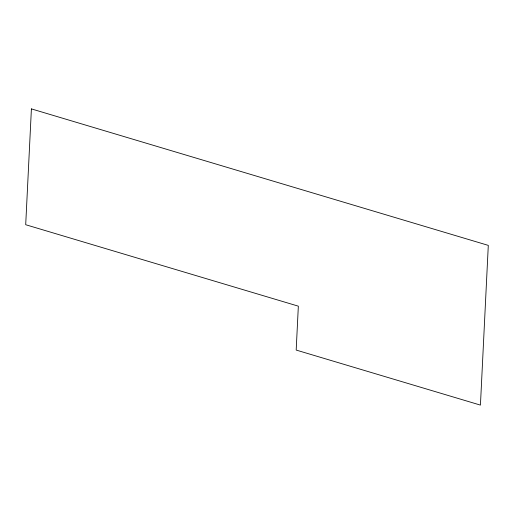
<?xml version="1.0" encoding="UTF-8"?>
<svg xmlns="http://www.w3.org/2000/svg" width="514" height="514" viewBox="0 0 514 514"><rect width="100%" height="100%" fill="white"/><g stroke="black" fill="none" stroke-linecap="round" stroke-linejoin="round"><path stroke-width="0.77" d="M31.405 108.891L25.7 224.721L298.345 306.171L296.18 350.066L480.429 405.109L488.3 245.384L31.405 108.891"/></g></svg>
